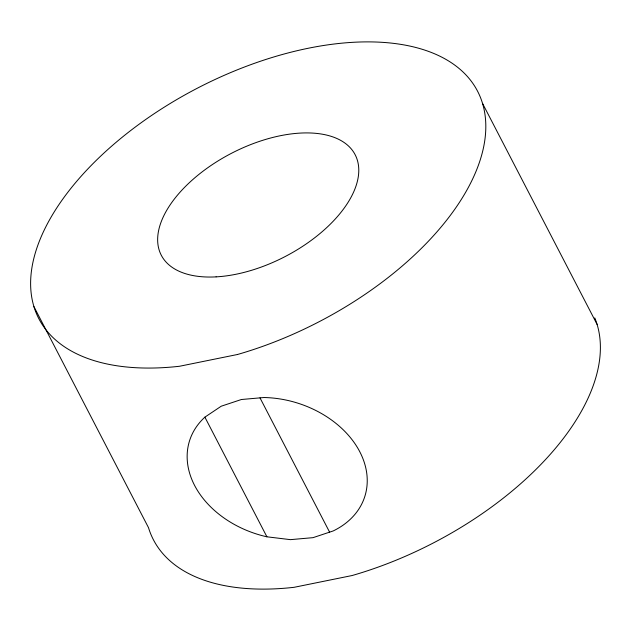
<?xml version="1.0" encoding="UTF-8"?>
<svg xmlns="http://www.w3.org/2000/svg" width="631" height="631" viewBox="0 0 631 631"><rect width="100%" height="100%" fill="white"/><g stroke="black" fill="none" stroke-linecap="round" stroke-linejoin="round"><path stroke-width="0.95" d="M204.886 417.154L221.229 406.206L241.397 399.51L263.995 397.522A91.945 68.598 17.7 0 1 359.812 451.804A91.945 68.598 17.7 0 1 333.168 530.963L313.008 537.659L290.402 539.647L266.905 536.8A91.945 68.598 17.7 0 1 204.886 417.154L266.905 536.8M482.502 103.342L597.084 324.389M259.996 397.869L329.603 532.146M33.916 306.611L148.498 527.658A247.107 131.682 -27.4 0 0 294.133 587.303L352.09 575.535A247.107 131.682 -27.4 0 0 594.765 317.882M237.508 354.488L179.551 366.256A247.107 131.682 -27.4 0 1 97.884 158.791A247.107 131.682 -27.4 0 1 472.382 82.732A247.107 131.682 -27.4 0 1 237.508 354.488M216.094 276.867A109.187 58.186 -27.4 0 0 358.361 164.667A109.187 58.186 -27.4 0 0 200.177 173.399A109.187 58.186 -27.4 0 0 216.094 276.867"/></g></svg>
